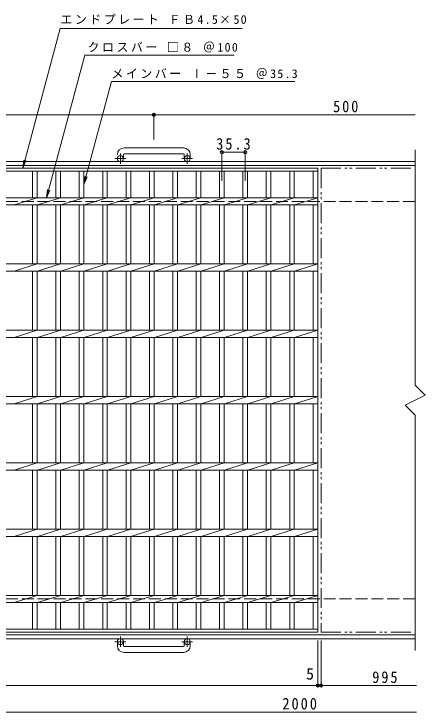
# Model space of a CAD drawing. Units: millimetres, scale not verified. Extents: x -947 to 979, y -824 to 811.
# Drawn here: x -356 to 265, y -242 to 811 of the extents above; entities that cross this region are included whole.
import ezdxf
from ezdxf.enums import TextEntityAlignment as Align

# ---------------------------------------------------------------- set-up
doc = ezdxf.new("R2010")
doc.units = ezdxf.units.MM
doc.header["$LTSCALE"] = 6
doc.header["$PDMODE"] = 32
doc.header["$PDSIZE"] = 4.8
for name, pattern in [('CHAIN1', [8, 5, -1, 1, -1]), ('DASHED3', [4, 3, -1]), ('DOUBLE_CHAIN1', [8.8, 5, -1, 0.6, -0.6, 0.6, -1])]:
    doc.linetypes.add(name, pattern=pattern)
for name, color, linetype, lineweight in [('B-1_ピット', 2, 'Continuous', 9), ('B-2_蓋', 3, 'Continuous', 9), ('B-4_寸法', 7, 'Continuous', 9)]:
    doc.layers.add(name, color=color, linetype=linetype, lineweight=lineweight)
doc.styles.add('ＭＳ ゴシック', font='')
doc.styles.get('ＭＳ ゴシック').set_extended_font_data('MS Gothic')

msp = doc.modelspace()

# ---------------------------------------------------------------- linework, layer by layer
at = {"layer": 'B-1_ピット', "linetype": 'CHAIN1'}
for p, q in [((-194.826, 585.105), (-194.826, 600.703)), ((-93.826, 585.105), (-93.826, 600.703)), ((-186.663, 593.213), (-203.07, 593.213)), ((-85.663, 593.213), (-102.07, 593.213)), ((-186.663, -135.788), (-203.07, -135.788)), ((-194.826, -127.681), (-194.826, -143.278)), ((-85.663, -135.788), (-102.07, -135.788)), ((-93.826, -127.681), (-93.826, -143.278))]:
    msp.add_line(p, q, dxfattribs=at)
at = {"layer": 'B-1_ピット'}
for p, q in [((-99.326, 609.312), (-189.326, 609.312)), ((-190.326, 599.312), (-190.326, 593.213)), ((-189.326, 600.312), (-99.326, 600.312)), ((-98.326, 599.312), (-98.326, 593.213)), ((-89.326, 599.312), (-89.326, 593.213)), ((250.269, 588.712), (-894.326, 588.712)), ((250.269, 582.712), (-894.326, 582.712)), ((250.269, -125.287), (-894.326, -125.287)), ((250.269, -131.288), (-894.326, -131.288)), ((-199.326, -141.888), (-199.326, -135.788)), ((-190.326, -141.888), (-190.326, -135.788)), ((-98.326, -141.888), (-98.326, -135.788)), ((-89.326, -141.888), (-89.326, -135.788)), ((-189.326, -142.888), (-99.326, -142.888)), ((-99.326, -151.888), (-189.326, -151.888))]:
    msp.add_line(p, q, dxfattribs=at)
at = {"layer": 'B-1_ピット', "linetype": 'DASHED3'}
for p, q in [((250.269, 528.713), (-894.326, 528.713)), ((250.269, -71.288), (-894.326, -71.288))]:
    msp.add_line(p, q, dxfattribs=at)
at = {"layer": 'B-1_ピット'}
for centre in [(-194.826, 593.213), (-93.826, 593.213), (-194.826, -135.788), (-93.826, -135.788)]:
    msp.add_circle(centre, 4.5, dxfattribs=at)
for centre, radius, start, end in [((-189.326, 599.312), 10, 90, 180), ((-99.326, 599.312), 10, 0, 90), ((-189.326, 599.312), 1, 90, 180), ((-99.326, 599.312), 1, 0, 90), ((-189.326, -141.888), 10, 180, 270), ((-189.326, -141.888), 1, 180, 270), ((-99.326, -141.888), 10, 270, 0), ((-99.326, -141.888), 1, 270, 0)]:
    msp.add_arc(centre, radius, start, end, dxfattribs=at)
at = {"layer": 'B-2_蓋'}
for p, q in [((-891.826, 578.712), (103.175, 578.712)), ((-891.826, 574.213), (103.175, 574.213)), ((-327.425, 574.213), (-327.425, 534.213)), ((-320.425, 574.213), (-320.425, 534.213)), ((-292.126, 574.213), (-292.126, 534.213)), ((-285.126, 574.213), (-285.126, 534.213)), ((-256.826, 574.213), (-256.826, 534.213)), ((-249.826, 574.213), (-249.826, 534.213)), ((-221.525, 574.213), (-221.525, 534.213)), ((-214.526, 574.213), (-214.526, 534.213)), ((-186.226, 574.213), (-186.226, 534.213)), ((-179.226, 574.213), (-179.226, 534.213)), ((-150.925, 574.213), (-150.925, 534.213)), ((-143.926, 574.213), (-143.926, 534.213)), ((-115.626, 574.213), (-115.626, 534.213)), ((-108.626, 574.213), (-108.626, 534.213)), ((-80.326, 574.213), (-80.326, 534.213)), ((-73.326, 574.213), (-73.326, 534.213)), ((-45.026, 574.213), (-45.026, 534.213)), ((-38.026, 574.213), (-38.026, 534.213)), ((-9.725, 574.213), (-9.725, 534.213)), ((-2.725, 574.213), (-2.725, 534.213)), ((25.574, 574.213), (25.574, 534.213)), ((32.574, 574.213), (32.574, 534.213)), ((60.874, 574.213), (60.874, 534.213)), ((67.874, 574.213), (67.874, 534.213)), ((96.175, 574.213), (96.175, 534.213)), ((103.175, 578.712), (103.175, -121.288)), ((-891.826, 534.213), (103.175, 534.213)), ((-355.326, 523.213), (-320.426, 534.213)), ((-320.026, 523.213), (-285.126, 534.213)), ((-284.725, 523.213), (-249.826, 534.213)), ((-249.426, 523.213), (-214.526, 534.213)), ((-214.126, 523.213), (-179.226, 534.213)), ((-178.826, 523.213), (-143.926, 534.213)), ((-143.526, 523.213), (-108.626, 534.213)), ((-108.226, 523.213), (-73.326, 534.213)), ((-72.926, 523.213), (-38.026, 534.213)), ((-37.626, 523.213), (-2.726, 534.213)), ((-2.326, 523.213), (32.574, 534.213)), ((32.974, 523.213), (67.874, 534.213)), ((68.274, 523.213), (103.174, 534.213)), ((-891.826, 523.213), (103.175, 523.213)), ((-327.425, 523.213), (-327.425, 434.212)), ((-320.425, 523.213), (-320.425, 434.212)), ((-292.126, 523.213), (-292.126, 434.212)), ((-285.126, 523.213), (-285.126, 434.212)), ((-256.826, 523.213), (-256.826, 434.212)), ((-249.826, 523.213), (-249.826, 434.212)), ((-221.525, 523.213), (-221.525, 434.212)), ((-214.526, 523.213), (-214.526, 434.212)), ((-186.226, 523.213), (-186.226, 434.212)), ((-179.226, 523.213), (-179.226, 434.212)), ((-150.925, 523.213), (-150.925, 434.212)), ((-143.926, 523.213), (-143.926, 434.212)), ((-115.626, 523.213), (-115.626, 434.212)), ((-108.626, 523.213), (-108.626, 434.212)), ((-80.326, 523.213), (-80.326, 434.212)), ((-73.326, 523.213), (-73.326, 434.212)), ((-45.026, 523.213), (-45.026, 434.212)), ((-38.026, 523.213), (-38.026, 434.212)), ((-9.725, 523.213), (-9.725, 434.212)), ((-2.725, 523.213), (-2.725, 434.212)), ((25.574, 523.213), (25.574, 434.212)), ((32.574, 523.213), (32.574, 434.212)), ((60.874, 523.213), (60.874, 434.212)), ((67.874, 523.213), (67.874, 434.212)), ((96.175, 523.213), (96.175, 434.212)), ((-891.826, 434.213), (103.175, 434.213)), ((-355.326, 423.213), (-320.426, 434.213)), ((-320.026, 423.213), (-285.126, 434.213)), ((-284.725, 423.213), (-249.826, 434.213)), ((-249.426, 423.213), (-214.526, 434.213)), ((-214.126, 423.213), (-179.226, 434.213)), ((-178.826, 423.213), (-143.926, 434.213)), ((-143.526, 423.213), (-108.626, 434.213)), ((-108.226, 423.213), (-73.326, 434.213)), ((-72.926, 423.213), (-38.026, 434.213)), ((-37.626, 423.213), (-2.726, 434.213)), ((-2.326, 423.213), (32.574, 434.213)), ((32.974, 423.213), (67.874, 434.213)), ((68.274, 423.213), (103.174, 434.213)), ((-891.826, 423.213), (103.175, 423.213)), ((-327.425, 423.213), (-327.425, 334.212)), ((-320.425, 423.213), (-320.425, 334.212)), ((-292.126, 423.213), (-292.126, 334.212)), ((-285.126, 423.213), (-285.126, 334.212)), ((-256.826, 423.213), (-256.826, 334.212)), ((-249.826, 423.213), (-249.826, 334.212)), ((-221.525, 423.213), (-221.525, 334.212)), ((-214.526, 423.213), (-214.526, 334.212)), ((-186.226, 423.213), (-186.226, 334.212)), ((-179.226, 423.213), (-179.226, 334.212)), ((-150.925, 423.213), (-150.925, 334.212)), ((-143.926, 423.213), (-143.926, 334.212)), ((-115.626, 423.213), (-115.626, 334.212)), ((-108.626, 423.213), (-108.626, 334.212)), ((-80.326, 423.213), (-80.326, 334.212)), ((-73.326, 423.213), (-73.326, 334.212)), ((-45.026, 423.213), (-45.026, 334.212)), ((-38.026, 423.213), (-38.026, 334.212)), ((-9.725, 423.213), (-9.725, 334.212)), ((-2.725, 423.213), (-2.725, 334.212)), ((25.574, 423.213), (25.574, 334.212)), ((32.574, 423.213), (32.574, 334.212)), ((60.874, 423.213), (60.874, 334.212)), ((67.874, 423.213), (67.874, 334.212)), ((96.175, 423.213), (96.175, 334.212)), ((-891.826, 334.212), (103.175, 334.212)), ((-355.326, 323.213), (-320.426, 334.212)), ((-320.026, 323.213), (-285.126, 334.212)), ((-284.725, 323.213), (-249.826, 334.212)), ((-249.426, 323.213), (-214.526, 334.212)), ((-214.126, 323.213), (-179.226, 334.212)), ((-178.826, 323.213), (-143.926, 334.212)), ((-143.526, 323.213), (-108.626, 334.212)), ((-108.226, 323.213), (-73.326, 334.212)), ((-72.926, 323.213), (-38.026, 334.212)), ((-37.626, 323.213), (-2.726, 334.212)), ((-2.326, 323.213), (32.574, 334.212)), ((32.974, 323.213), (67.874, 334.212)), ((68.274, 323.213), (103.174, 334.212)), ((-891.826, 323.213), (103.175, 323.213)), ((-327.425, 323.213), (-327.425, 234.212)), ((-320.425, 323.213), (-320.425, 234.212)), ((-292.126, 323.213), (-292.126, 234.212)), ((-285.126, 323.213), (-285.126, 234.212)), ((-256.826, 323.213), (-256.826, 234.212)), ((-249.826, 323.213), (-249.826, 234.212)), ((-221.525, 323.213), (-221.525, 234.212)), ((-214.526, 323.213), (-214.526, 234.212)), ((-186.226, 323.213), (-186.226, 234.212)), ((-179.226, 323.213), (-179.226, 234.212)), ((-150.925, 323.213), (-150.925, 234.212)), ((-143.926, 323.213), (-143.926, 234.212)), ((-115.626, 323.213), (-115.626, 234.212)), ((-108.626, 323.213), (-108.626, 234.212)), ((-80.326, 323.213), (-80.326, 234.212)), ((-73.326, 323.213), (-73.326, 234.212)), ((-45.026, 323.213), (-45.026, 234.212)), ((-38.026, 323.213), (-38.026, 234.212)), ((-9.725, 323.213), (-9.725, 234.212)), ((-2.725, 323.213), (-2.725, 234.212)), ((25.574, 323.213), (25.574, 234.212)), ((32.574, 323.213), (32.574, 234.212)), ((60.874, 323.213), (60.874, 234.212)), ((67.874, 323.213), (67.874, 234.212)), ((96.175, 323.213), (96.175, 234.212)), ((-891.826, 234.212), (103.175, 234.212)), ((-355.326, 223.213), (-320.426, 234.212)), ((-320.026, 223.213), (-285.126, 234.212)), ((-284.725, 223.213), (-249.826, 234.212)), ((-249.426, 223.213), (-214.526, 234.212)), ((-214.126, 223.213), (-179.226, 234.212)), ((-178.826, 223.213), (-143.926, 234.212)), ((-143.526, 223.213), (-108.626, 234.212)), ((-108.226, 223.213), (-73.326, 234.212)), ((-72.926, 223.213), (-38.026, 234.212)), ((-37.626, 223.213), (-2.726, 234.212)), ((-2.326, 223.213), (32.574, 234.212)), ((32.974, 223.213), (67.874, 234.212)), ((68.274, 223.213), (103.174, 234.212)), ((-891.826, 223.213), (103.175, 223.213)), ((-327.425, 223.213), (-327.425, 134.212)), ((-320.425, 223.213), (-320.425, 134.212)), ((-292.126, 223.213), (-292.126, 134.212)), ((-285.126, 223.213), (-285.126, 134.212)), ((-256.826, 223.213), (-256.826, 134.212)), ((-249.826, 223.213), (-249.826, 134.212)), ((-221.525, 223.213), (-221.525, 134.212)), ((-214.526, 223.213), (-214.526, 134.212)), ((-186.226, 223.213), (-186.226, 134.212)), ((-179.226, 223.213), (-179.226, 134.212)), ((-150.925, 223.213), (-150.925, 134.212)), ((-143.926, 223.213), (-143.926, 134.212)), ((-115.626, 223.213), (-115.626, 134.212)), ((-108.626, 223.213), (-108.626, 134.212)), ((-80.326, 223.213), (-80.326, 134.212)), ((-73.326, 223.213), (-73.326, 134.212)), ((-45.026, 223.213), (-45.026, 134.212)), ((-38.026, 223.213), (-38.026, 134.212)), ((-9.725, 223.213), (-9.725, 134.212)), ((-2.725, 223.213), (-2.725, 134.212)), ((25.574, 223.213), (25.574, 134.212)), ((32.574, 223.213), (32.574, 134.212)), ((60.874, 223.213), (60.874, 134.212)), ((67.874, 223.213), (67.874, 134.212)), ((96.175, 223.213), (96.175, 134.212)), ((-891.826, 134.212), (103.175, 134.212)), ((-355.326, 123.213), (-320.426, 134.212)), ((-320.026, 123.213), (-285.126, 134.212)), ((-284.725, 123.213), (-249.826, 134.212)), ((-249.426, 123.213), (-214.526, 134.212)), ((-214.126, 123.213), (-179.226, 134.212)), ((-178.826, 123.213), (-143.926, 134.212)), ((-143.526, 123.213), (-108.626, 134.212)), ((-108.226, 123.213), (-73.326, 134.212)), ((-72.926, 123.213), (-38.026, 134.212)), ((-37.626, 123.213), (-2.726, 134.212)), ((-2.326, 123.213), (32.574, 134.212)), ((32.974, 123.213), (67.874, 134.212)), ((68.274, 123.213), (103.174, 134.212)), ((-891.826, 123.213), (103.175, 123.213)), ((-327.425, 123.213), (-327.425, 34.212)), ((-320.425, 123.213), (-320.425, 34.212)), ((-292.126, 123.213), (-292.126, 34.212)), ((-285.126, 123.213), (-285.126, 34.212)), ((-256.826, 123.213), (-256.826, 34.212)), ((-249.826, 123.213), (-249.826, 34.212)), ((-221.525, 123.213), (-221.525, 34.212)), ((-214.526, 123.213), (-214.526, 34.212)), ((-186.226, 123.213), (-186.226, 34.212)), ((-179.226, 123.213), (-179.226, 34.212)), ((-150.925, 123.213), (-150.925, 34.212)), ((-143.926, 123.213), (-143.926, 34.212)), ((-115.626, 123.213), (-115.626, 34.212)), ((-108.626, 123.213), (-108.626, 34.212)), ((-80.326, 123.213), (-80.326, 34.212)), ((-73.326, 123.213), (-73.326, 34.212)), ((-45.026, 123.213), (-45.026, 34.212)), ((-38.026, 123.213), (-38.026, 34.212)), ((-9.725, 123.213), (-9.725, 34.212)), ((-2.725, 123.213), (-2.725, 34.212)), ((25.574, 123.213), (25.574, 34.212)), ((32.574, 123.213), (32.574, 34.212)), ((60.874, 123.213), (60.874, 34.212)), ((67.874, 123.213), (67.874, 34.212)), ((96.175, 123.213), (96.175, 34.212)), ((-891.826, 34.212), (103.175, 34.212)), ((-355.326, 23.213), (-320.426, 34.212)), ((-320.026, 23.213), (-285.126, 34.212)), ((-284.725, 23.213), (-249.826, 34.212)), ((-249.426, 23.213), (-214.526, 34.212)), ((-214.126, 23.213), (-179.226, 34.212)), ((-178.826, 23.213), (-143.926, 34.212)), ((-143.526, 23.213), (-108.626, 34.212)), ((-108.226, 23.213), (-73.326, 34.212)), ((-72.926, 23.213), (-38.026, 34.212)), ((-37.626, 23.213), (-2.726, 34.212)), ((-2.326, 23.213), (32.574, 34.212)), ((32.974, 23.213), (67.874, 34.212)), ((68.274, 23.213), (103.174, 34.212)), ((-891.826, 23.213), (103.175, 23.213)), ((-327.425, 23.213), (-327.425, -65.788)), ((-320.425, 23.213), (-320.425, -65.788)), ((-292.126, 23.213), (-292.126, -65.788)), ((-285.126, 23.213), (-285.126, -65.788)), ((-256.826, 23.213), (-256.826, -65.788)), ((-249.826, 23.213), (-249.826, -65.788)), ((-221.525, 23.213), (-221.525, -65.788)), ((-214.526, 23.213), (-214.526, -65.788)), ((-186.226, 23.213), (-186.226, -65.788)), ((-179.226, 23.213), (-179.226, -65.788)), ((-150.925, 23.213), (-150.925, -65.788)), ((-143.926, 23.213), (-143.926, -65.788)), ((-115.626, 23.213), (-115.626, -65.788)), ((-108.626, 23.213), (-108.626, -65.788)), ((-80.326, 23.213), (-80.326, -65.788)), ((-73.326, 23.213), (-73.326, -65.788)), ((-45.026, 23.213), (-45.026, -65.788)), ((-38.026, 23.213), (-38.026, -65.788)), ((-9.725, 23.213), (-9.725, -65.788)), ((-2.725, 23.213), (-2.725, -65.788)), ((25.574, 23.213), (25.574, -65.788)), ((32.574, 23.213), (32.574, -65.788)), ((60.874, 23.213), (60.874, -65.788)), ((67.874, 23.213), (67.874, -65.788)), ((96.175, 23.213), (96.175, -65.788)), ((-891.826, -65.788), (103.175, -65.788)), ((-355.326, -76.787), (-320.426, -65.788)), ((-320.026, -76.787), (-285.126, -65.788)), ((-284.725, -76.787), (-249.826, -65.788)), ((-249.426, -76.787), (-214.526, -65.788)), ((-214.126, -76.787), (-179.226, -65.788)), ((-178.826, -76.787), (-143.926, -65.788)), ((-143.526, -76.787), (-108.626, -65.788)), ((-108.226, -76.787), (-73.326, -65.788)), ((-72.926, -76.787), (-38.026, -65.788)), ((-37.626, -76.787), (-2.726, -65.788)), ((-2.326, -76.787), (32.574, -65.788)), ((32.974, -76.787), (67.874, -65.788)), ((68.274, -76.787), (103.174, -65.788)), ((-891.826, -76.788), (103.175, -76.788)), ((-327.425, -76.788), (-327.425, -116.788)), ((-320.425, -76.788), (-320.425, -116.788)), ((-292.126, -76.788), (-292.126, -116.788)), ((-285.126, -76.788), (-285.126, -116.788)), ((-256.826, -76.788), (-256.826, -116.788)), ((-249.826, -76.788), (-249.826, -116.788)), ((-221.525, -76.788), (-221.525, -116.788)), ((-214.526, -76.788), (-214.526, -116.788)), ((-186.226, -76.788), (-186.226, -116.788)), ((-179.226, -76.788), (-179.226, -116.788)), ((-150.925, -76.788), (-150.925, -116.788)), ((-143.926, -76.788), (-143.926, -116.788)), ((-115.626, -76.788), (-115.626, -116.788)), ((-108.626, -76.788), (-108.626, -116.788)), ((-80.326, -76.788), (-80.326, -116.788)), ((-73.326, -76.788), (-73.326, -116.788)), ((-45.026, -76.788), (-45.026, -116.788)), ((-38.026, -76.788), (-38.026, -116.788)), ((-9.725, -76.788), (-9.725, -116.788)), ((-2.725, -76.788), (-2.725, -116.788)), ((25.574, -76.788), (25.574, -116.788)), ((32.574, -76.788), (32.574, -116.788)), ((60.874, -76.788), (60.874, -116.788)), ((67.874, -76.788), (67.874, -116.788)), ((96.175, -76.788), (96.175, -116.788)), ((103.175, -116.788), (-891.826, -116.788)), ((103.175, -121.288), (-891.826, -121.288))]:
    msp.add_line(p, q, dxfattribs=at)
at = {"layer": 'B-2_蓋', "linetype": 'DOUBLE_CHAIN1'}
for p, q in [((108.175, 578.712), (108.175, -121.288)), ((108.175, 578.712), (250.269, 578.712)), ((108.175, -121.288), (250.269, -121.288))]:
    msp.add_line(p, q, dxfattribs=at)
at = {"layer": 'B-2_蓋'}
msp.add_lwpolyline([(250.269, 606.669), (250.269, 251.213), (265.269, 236.213), (235.269, 221.213), (250.269, 206.213), (250.269, -149.244)], dxfattribs=at)
at = {"layer": 'B-4_寸法'}
for p, q in [((-342.227, 578.712), (-285.797, 789.312)), ((-285.797, 789.312), (-10.782, 789.312)), ((-306.276, 534.213), (-248.64, 749.312)), ((-248.64, 749.312), (-23.075, 749.312)), ((-249.826, 554.213), (-208.267, 709.312)), ((-208.267, 709.312), (68.568, 709.312)), ((-894.326, 659.312), (250.269, 659.312)), ((-144.326, 621.812), (-144.326, 660.812)), ((-41.525, 559.536), (-41.525, 604.355)), ((-41.525, 602.855), (-6.225, 602.855)), ((-6.225, 559.536), (-6.225, 604.355)), ((-342.227, 578.712), (-340.595, 591.105)), ((-342.227, 578.712), (-337.443, 590.261)), ((-249.826, 554.213), (-248.194, 566.606)), ((-249.826, 554.213), (-245.042, 565.761)), ((-306.276, 534.213), (-304.644, 546.606)), ((-306.276, 534.213), (-301.492, 545.761)), ((103.175, -133.788), (103.175, -203.388)), ((108.175, -133.788), (108.175, -203.388)), ((-946.792, -201.888), (252.217, -201.888)), ((-894.326, -241.888), (252.217, -241.888))]:
    msp.add_line(p, q, dxfattribs=at)
for p in [(-144.326, 659.312), (-41.525, 602.855), (-6.225, 602.855), (103.175, -201.888), (108.175, -201.888)]:
    msp.add_point(p, dxfattribs=at)

# ---------------------------------------------------------------- texts
at = {"layer": 'B-4_寸法', "color": 2, "style": 'ＭＳ ゴシック'}
msp.add_text('5', height=17.6, dxfattribs=at).set_placement((85.638, -198.288), align=Align.BOTTOM_LEFT)
at = {"layer": 'B-4_寸法', "char_height": 13.2, "attachment_point": 7, "style": 'ＭＳ ゴシック'}
for s, insert in [('\\T1.21;エンドプレート\\~ＦＢ4.5×50', (-285.283, 795.739)), ('\\T1.21;クロスバー\\~□８\\~＠100', (-244.265, 753.336)), ('\\T1.21;メインバー\\~Ⅰ－５５\\~＠35.3', (-208.267, 713.482))]:
    msp.add_mtext(s, dxfattribs=dict(at, insert=insert))
at = {"layer": 'B-4_寸法', "color": 2, "char_height": 17.6, "attachment_point": 7, "style": 'ＭＳ ゴシック'}
for s, insert in [('\\T1.27;\\W0.9;500', (126.383, 662.912)), ('\\T1.28;\\W0.9;35.3', (-50.125, 606.455)), ('\\T1.27;\\W0.9;995', (185.56, -198.288)), ('\\T1.28;\\W0.9;2000', (49.868, -238.288))]:
    msp.add_mtext(s, dxfattribs=dict(at, insert=insert))

doc.saveas('drawing.dxf')
